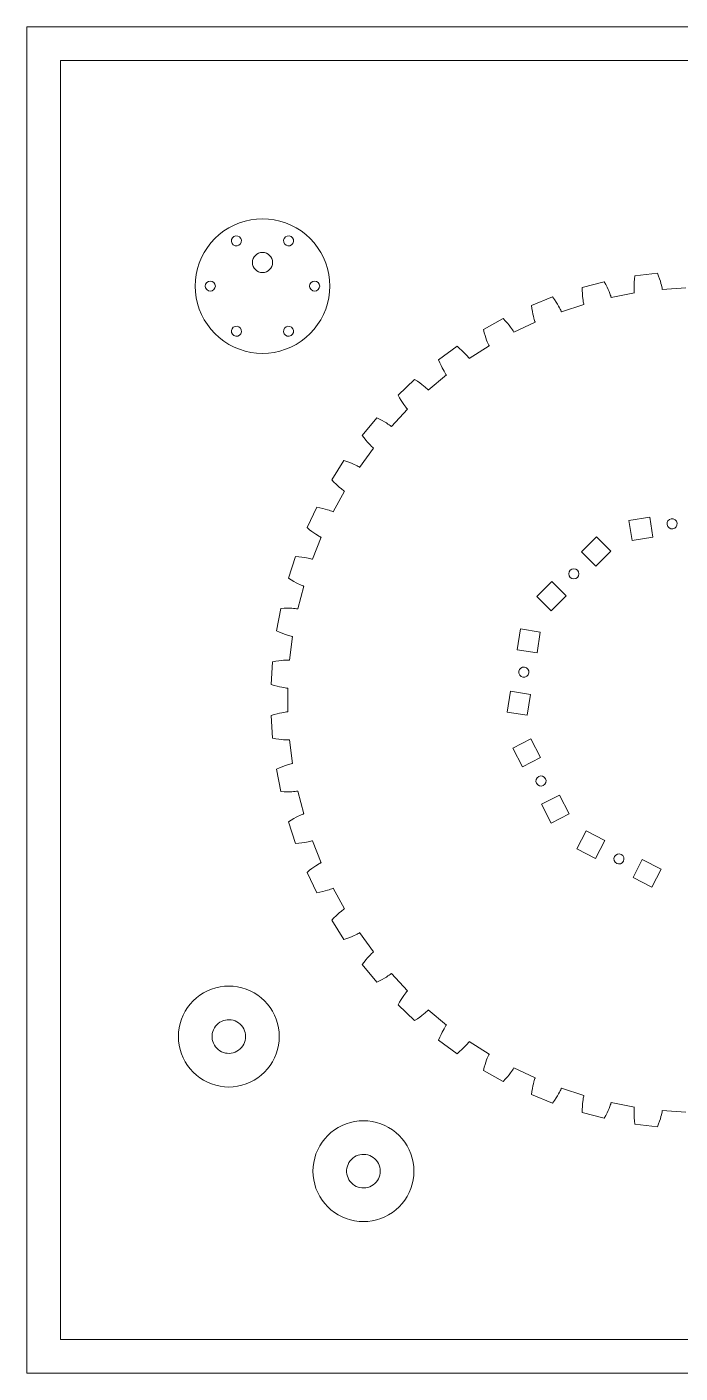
# Model space of a CAD drawing. Header units: millimetres. Extents: x 0 to 1400, y 0 to 1400.
# Drawn here: x 0 to 194.1, y 1000 to 1400 of the extents above; entities that cross this region are included whole.
import ezdxf

# ---------------------------------------------------------------- set-up
doc = ezdxf.new("R2010")
doc.units = ezdxf.units.MM
doc.layers.get('0').update_dxf_attribs({"linetype": 'CONTINUOUS', "lineweight": 0})

# ---------------------------------------------------------------- blocks, each defined once
blk = doc.blocks.new('b7')
for p, q in [((58.528, -60.617), (60, -59.679)), ((60, -59.679), (61.548, -58.874)), ((61.548, -58.874), (63.16, -58.206)), ((63.16, -58.206), (64.824, -57.681)), ((64.824, -57.681), (66.527, -57.304)), ((66.527, -57.304), (68.257, -57.076)), ((68.257, -57.076), (70, -57)), ((70, -57), (71.743, -57.076)), ((71.743, -57.076), (73.473, -57.304)), ((73.473, -57.304), (75.176, -57.681)), ((75.176, -57.681), (76.84, -58.206)), ((76.84, -58.206), (78.452, -58.874)), ((78.452, -58.874), (80, -59.679)), ((80, -59.679), (81.472, -60.617)), ((54.679, -64.144), (55.858, -62.858)), ((55.858, -62.858), (57.144, -61.679)), ((57.144, -61.679), (58.528, -60.617)), ((60.763, -63.773), (60.801, -63.188)), ((60.951, -64.327), (60.763, -63.773)), ((60.801, -63.188), (61.06, -62.663)), ((61.06, -62.663), (61.5, -62.278)), ((61.5, -62.278), (62.054, -62.089)), ((62.054, -62.089), (62.638, -62.127)), ((62.638, -62.127), (63.163, -62.387)), ((63.163, -62.387), (63.549, -62.827)), ((63.699, -63.965), (63.44, -64.49)), ((63.549, -62.827), (63.737, -63.381)), ((63.737, -63.381), (63.699, -63.965)), ((76.263, -63.381), (76.451, -62.827)), ((76.301, -63.965), (76.263, -63.381)), ((76.56, -64.49), (76.301, -63.965)), ((76.451, -62.827), (76.837, -62.387)), ((76.837, -62.387), (77.362, -62.127)), ((77.362, -62.127), (77.946, -62.089)), ((77.946, -62.089), (78.5, -62.278)), ((78.5, -62.278), (78.94, -62.663)), ((78.94, -62.663), (79.199, -63.188)), ((79.237, -63.773), (79.049, -64.327)), ((79.199, -63.188), (79.237, -63.773)), ((81.472, -60.617), (82.856, -61.679)), ((82.856, -61.679), (84.142, -62.858)), ((84.142, -62.858), (85.321, -64.144)), ((51.874, -68.548), (52.679, -67)), ((52.679, -67), (53.617, -65.528)), ((53.617, -65.528), (54.679, -64.144)), ((61.337, -64.767), (60.951, -64.327)), ((61.862, -65.026), (61.337, -64.767)), ((62.446, -65.064), (61.862, -65.026)), ((63, -64.876), (62.446, -65.064)), ((63.44, -64.49), (63, -64.876)), ((67.506, -68.333), (67.879, -67.879)), ((67.879, -67.879), (68.333, -67.506)), ((68.333, -67.506), (68.852, -67.228)), ((68.852, -67.228), (69.415, -67.058)), ((69.415, -67.058), (70, -67)), ((70, -67), (70.585, -67.058)), ((70.585, -67.058), (71.148, -67.228)), ((71.148, -67.228), (71.667, -67.506)), ((71.667, -67.506), (72.121, -67.879)), ((72.121, -67.879), (72.494, -68.333)), ((77, -64.876), (76.56, -64.49)), ((77.554, -65.064), (77, -64.876)), ((78.138, -65.026), (77.554, -65.064)), ((78.663, -64.767), (78.138, -65.026)), ((79.049, -64.327), (78.663, -64.767)), ((85.321, -64.144), (86.383, -65.528)), ((86.383, -65.528), (87.321, -67)), ((87.321, -67), (88.126, -68.548)), ((50.304, -73.527), (50.681, -71.824)), ((50.681, -71.824), (51.206, -70.16)), ((51.206, -70.16), (51.874, -68.548)), ((67, -70), (67.058, -69.415)), ((67.058, -70.585), (67, -70)), ((67.058, -69.415), (67.228, -68.852)), ((67.228, -71.148), (67.058, -70.585)), ((67.228, -68.852), (67.506, -68.333)), ((67.506, -71.667), (67.228, -71.148)), ((67.879, -72.121), (67.506, -71.667)), ((72.494, -71.667), (72.121, -72.121)), ((72.494, -68.333), (72.772, -68.852)), ((72.772, -71.148), (72.494, -71.667)), ((72.772, -68.852), (72.942, -69.415)), ((72.942, -70.585), (72.772, -71.148)), ((72.942, -69.415), (73, -70)), ((73, -70), (72.942, -70.585)), ((88.126, -68.548), (88.794, -70.16)), ((88.794, -70.16), (89.319, -71.824)), ((89.319, -71.824), (89.696, -73.527)), ((50, -77), (50.076, -75.257)), ((50.076, -75.257), (50.304, -73.527)), ((53.114, -76.426), (53.439, -75.939)), ((53.439, -75.939), (53.926, -75.614)), ((53.926, -75.614), (54.5, -75.5)), ((54.5, -75.5), (55.074, -75.614)), ((55.074, -75.614), (55.561, -75.939)), ((55.561, -75.939), (55.886, -76.426)), ((68.333, -72.494), (67.879, -72.121)), ((68.852, -72.772), (68.333, -72.494)), ((69.415, -72.942), (68.852, -72.772)), ((70, -73), (69.415, -72.942)), ((70.585, -72.942), (70, -73)), ((71.148, -72.772), (70.585, -72.942)), ((71.667, -72.494), (71.148, -72.772)), ((72.121, -72.121), (71.667, -72.494)), ((84.114, -76.426), (84.439, -75.939)), ((84.439, -75.939), (84.926, -75.614)), ((84.926, -75.614), (85.5, -75.5)), ((85.5, -75.5), (86.074, -75.614)), ((86.074, -75.614), (86.561, -75.939)), ((86.561, -75.939), (86.886, -76.426)), ((89.696, -73.527), (89.924, -75.257)), ((89.924, -75.257), (90, -77)), ((165.03, -77.389), (171.576, -75.709)), ((171.576, -75.709), (172.033, -76.563)), ((180.445, -76.564), (180.488, -75.8)), ((180.488, -75.8), (180.563, -74.936)), ((180.563, -74.936), (180.673, -73.973)), ((180.673, -73.973), (187.378, -73.126)), ((187.378, -73.126), (187.725, -74.031)), ((187.725, -74.031), (188.012, -74.85)), ((188.012, -74.85), (188.244, -75.579)), ((188.244, -75.579), (188.427, -76.217)), ((50.076, -78.743), (50, -77)), ((50.304, -80.473), (50.076, -78.743)), ((53, -77), (53.114, -76.426)), ((53.114, -77.574), (53, -77)), ((53.439, -78.061), (53.114, -77.574)), ((53.926, -78.386), (53.439, -78.061)), ((54.5, -78.5), (53.926, -78.386)), ((55.074, -78.386), (54.5, -78.5)), ((55.561, -78.061), (55.074, -78.386)), ((55.886, -77.574), (55.561, -78.061)), ((55.886, -76.426), (56, -77)), ((56, -77), (55.886, -77.574)), ((84, -77), (84.114, -76.426)), ((84.114, -77.574), (84, -77)), ((84.439, -78.061), (84.114, -77.574)), ((84.926, -78.386), (84.439, -78.061)), ((85.5, -78.5), (84.926, -78.386)), ((86.074, -78.386), (85.5, -78.5)), ((86.561, -78.061), (86.074, -78.386)), ((86.886, -77.574), (86.561, -78.061)), ((86.886, -76.426), (87, -77)), ((87, -77), (86.886, -77.574)), ((89.924, -78.743), (89.696, -80.473)), ((90, -77), (89.924, -78.743)), ((165.041, -78.359), (165.03, -77.389)), ((165.076, -79.225), (165.041, -78.359)), ((165.128, -79.989), (165.076, -79.225)), ((165.193, -80.649), (165.128, -79.989)), ((172.033, -76.563), (172.421, -77.339)), ((172.421, -77.339), (172.742, -78.034)), ((172.742, -78.034), (173.004, -78.643)), ((173.004, -78.643), (173.21, -79.165)), ((173.21, -79.165), (173.367, -79.597)), ((173.367, -79.597), (173.479, -79.936)), ((173.479, -79.936), (173.552, -80.18)), ((173.603, -80.378), (180.507, -79.061)), ((180.426, -77.227), (180.445, -76.564)), ((180.426, -77.789), (180.426, -77.227)), ((180.44, -78.248), (180.426, -77.789)), ((180.461, -78.604), (180.44, -78.248)), ((180.483, -78.858), (180.461, -78.604)), ((180.5, -79.01), (180.483, -78.858)), ((180.507, -79.061), (180.5, -79.01)), ((188.427, -76.217), (188.566, -76.76)), ((188.566, -76.76), (188.667, -77.208)), ((188.667, -77.208), (188.736, -77.559)), ((188.736, -77.559), (188.778, -77.81)), ((188.778, -77.81), (188.798, -77.962)), ((188.798, -77.962), (188.804, -78.013)), ((188.804, -78.013), (195.819, -77.571)), ((50.681, -82.176), (50.304, -80.473)), ((51.206, -83.84), (50.681, -82.176)), ((51.874, -85.452), (51.206, -83.84)), ((88.794, -83.84), (88.126, -85.452)), ((89.319, -82.176), (88.794, -83.84)), ((89.696, -80.473), (89.319, -82.176)), ((149.939, -82.739), (156.222, -80.251)), ((150.071, -83.699), (149.939, -82.739)), ((150.214, -84.555), (150.071, -83.699)), ((156.222, -80.251), (156.783, -81.042)), ((156.783, -81.042), (157.265, -81.763)), ((157.265, -81.763), (157.671, -82.412)), ((157.671, -82.412), (158.007, -82.984)), ((158.007, -82.984), (158.277, -83.476)), ((158.277, -83.476), (158.486, -83.884)), ((158.486, -83.884), (158.64, -84.207)), ((158.819, -84.63), (165.503, -82.458)), ((165.263, -81.206), (165.193, -80.649)), ((165.334, -81.659), (165.263, -81.206)), ((165.4, -82.01), (165.334, -81.659)), ((165.453, -82.26), (165.4, -82.01)), ((165.49, -82.408), (165.453, -82.26)), ((165.503, -82.458), (165.49, -82.408)), ((173.552, -80.18), (173.591, -80.328)), ((173.591, -80.328), (173.603, -80.378)), ((52.679, -87), (51.874, -85.452)), ((53.617, -88.472), (52.679, -87)), ((87.321, -87), (86.383, -88.472)), ((88.126, -85.452), (87.321, -87)), ((135.637, -89.938), (141.559, -86.682)), ((141.559, -86.682), (142.215, -87.396)), ((142.215, -87.396), (142.783, -88.052)), ((144.684, -90.701), (151.043, -87.708)), ((150.362, -85.306), (150.214, -84.555)), ((150.509, -85.952), (150.362, -85.306)), ((150.648, -86.496), (150.509, -85.952)), ((150.776, -86.937), (150.648, -86.496)), ((150.884, -87.277), (150.776, -86.937)), ((150.969, -87.518), (150.884, -87.277)), ((151.024, -87.661), (150.969, -87.518)), ((151.043, -87.708), (151.024, -87.661)), ((158.64, -84.207), (158.743, -84.44)), ((158.743, -84.44), (158.801, -84.582)), ((158.801, -84.582), (158.819, -84.63)), ((54.679, -89.856), (53.617, -88.472)), ((55.858, -91.142), (54.679, -89.856)), ((57.144, -92.321), (55.858, -91.142)), ((60.763, -90.227), (60.951, -89.673)), ((60.801, -90.812), (60.763, -90.227)), ((61.06, -91.337), (60.801, -90.812)), ((60.951, -89.673), (61.337, -89.233)), ((61.5, -91.722), (61.06, -91.337)), ((61.337, -89.233), (61.862, -88.974)), ((62.054, -91.911), (61.5, -91.722)), ((61.862, -88.974), (62.446, -88.936)), ((62.638, -91.873), (62.054, -91.911)), ((62.446, -88.936), (63, -89.124)), ((63.163, -91.613), (62.638, -91.873)), ((63, -89.124), (63.44, -89.51)), ((63.549, -91.173), (63.163, -91.613)), ((63.44, -89.51), (63.699, -90.035)), ((63.737, -90.619), (63.549, -91.173)), ((63.699, -90.035), (63.737, -90.619)), ((76.263, -90.619), (76.301, -90.035)), ((76.451, -91.173), (76.263, -90.619)), ((76.301, -90.035), (76.56, -89.51)), ((76.837, -91.613), (76.451, -91.173)), ((76.56, -89.51), (77, -89.124)), ((77.362, -91.873), (76.837, -91.613)), ((77, -89.124), (77.554, -88.936)), ((77.946, -91.911), (77.362, -91.873)), ((77.554, -88.936), (78.138, -88.974)), ((78.5, -91.722), (77.946, -91.911)), ((78.138, -88.974), (78.663, -89.233)), ((78.94, -91.337), (78.5, -91.722)), ((78.663, -89.233), (79.049, -89.673)), ((79.199, -90.812), (78.94, -91.337)), ((79.049, -89.673), (79.237, -90.227)), ((79.237, -90.227), (79.199, -90.812)), ((84.142, -91.142), (82.856, -92.321)), ((85.321, -89.856), (84.142, -91.142)), ((86.383, -88.472), (85.321, -89.856)), ((135.888, -90.874), (135.637, -89.938)), ((136.137, -91.705), (135.888, -90.874)), ((136.378, -92.431), (136.137, -91.705)), ((142.783, -88.052), (143.267, -88.644)), ((143.267, -88.644), (143.672, -89.17)), ((143.672, -89.17), (144.001, -89.624)), ((144.001, -89.624), (144.26, -90.003)), ((144.26, -90.003), (144.453, -90.304)), ((144.453, -90.304), (144.585, -90.522)), ((144.585, -90.522), (144.66, -90.656)), ((144.66, -90.656), (144.684, -90.701)), ((58.528, -93.383), (57.144, -92.321)), ((60, -94.321), (58.528, -93.383)), ((61.548, -95.126), (60, -94.321)), ((63.16, -95.794), (61.548, -95.126)), ((64.824, -96.319), (63.16, -95.794)), ((76.84, -95.794), (75.176, -96.319)), ((78.452, -95.126), (76.84, -95.794)), ((80, -94.321), (78.452, -95.126)), ((81.472, -93.383), (80, -94.321)), ((82.856, -92.321), (81.472, -93.383)), ((122.35, -98.873), (127.817, -94.901)), ((127.817, -94.901), (128.557, -95.527)), ((128.557, -95.527), (129.203, -96.106)), ((131.421, -98.495), (137.355, -94.729)), ((136.605, -93.055), (136.378, -92.431)), ((136.812, -93.576), (136.605, -93.055)), ((136.993, -93.998), (136.812, -93.576)), ((137.144, -94.322), (136.993, -93.998)), ((137.258, -94.55), (137.144, -94.322)), ((137.33, -94.685), (137.258, -94.55)), ((137.355, -94.729), (137.33, -94.685)), ((66.527, -96.696), (64.824, -96.319)), ((68.257, -96.924), (66.527, -96.696)), ((70, -97), (68.257, -96.924)), ((71.743, -96.924), (70, -97)), ((73.473, -96.696), (71.743, -96.924)), ((75.176, -96.319), (73.473, -96.696)), ((122.717, -99.77), (122.35, -98.873)), ((123.068, -100.563), (122.717, -99.77)), ((129.203, -96.106), (129.758, -96.633)), ((129.758, -96.633), (130.225, -97.103)), ((130.225, -97.103), (130.609, -97.513)), ((130.609, -97.513), (130.914, -97.856)), ((130.914, -97.856), (131.142, -98.131)), ((131.142, -98.131), (131.3, -98.331)), ((131.3, -98.331), (131.392, -98.454)), ((131.392, -98.454), (131.421, -98.495)), ((119.24, -107.891), (124.656, -103.411)), ((123.398, -101.253), (123.068, -100.563)), ((123.701, -101.843), (123.398, -101.253)), ((123.972, -102.335), (123.701, -101.843)), ((124.205, -102.731), (123.972, -102.335)), ((124.395, -103.033), (124.205, -102.731)), ((124.536, -103.245), (124.395, -103.033)), ((124.625, -103.37), (124.536, -103.245)), ((124.656, -103.411), (124.625, -103.37)), ((110.288, -109.402), (115.214, -104.776)), ((115.214, -104.776), (116.027, -105.305)), ((116.027, -105.305), (116.74, -105.798)), ((116.74, -105.798), (117.356, -106.252)), ((117.356, -106.252), (117.879, -106.66)), ((117.879, -106.66), (118.311, -107.018)), ((118.311, -107.018), (118.656, -107.321)), ((118.656, -107.321), (118.918, -107.564)), ((118.918, -107.564), (119.1, -107.743)), ((119.1, -107.743), (119.206, -107.853)), ((119.206, -107.853), (119.24, -107.891)), ((110.764, -110.246), (110.288, -109.402)), ((111.212, -110.989), (110.764, -110.246)), ((111.626, -111.633), (111.212, -110.989)), ((112, -112.18), (111.626, -111.633)), ((108.332, -118.739), (113.144, -113.616)), ((112.33, -112.634), (112, -112.18)), ((112.611, -112.997), (112.33, -112.634)), ((112.838, -113.274), (112.611, -112.997)), ((113.005, -113.466), (112.838, -113.274)), ((113.108, -113.579), (113.005, -113.466)), ((113.144, -113.616), (113.108, -113.579)), ((99.64, -121.36), (103.948, -116.154)), ((103.948, -116.154), (104.82, -116.576)), ((104.82, -116.576), (105.59, -116.976)), ((105.59, -116.976), (106.258, -117.349)), ((106.258, -117.349), (106.828, -117.688)), ((106.828, -117.688), (107.302, -117.989)), ((107.302, -117.989), (107.682, -118.247)), ((107.682, -118.247), (107.972, -118.455)), ((107.972, -118.455), (108.175, -118.61)), ((108.175, -118.61), (108.294, -118.706)), ((108.294, -118.706), (108.332, -118.739)), ((100.219, -122.138), (99.64, -121.36)), ((100.756, -122.819), (100.219, -122.138)), ((101.247, -123.406), (100.756, -122.819)), ((101.688, -123.902), (101.247, -123.406)), ((102.072, -124.311), (101.688, -123.902)), ((98.871, -130.869), (103.002, -125.183)), ((102.396, -124.636), (102.072, -124.311)), ((102.655, -124.882), (102.396, -124.636)), ((102.845, -125.052), (102.655, -124.882)), ((102.962, -125.151), (102.845, -125.052)), ((103.002, -125.183), (102.962, -125.151)), ((90.576, -134.559), (94.196, -128.853)), ((94.196, -128.853), (95.115, -129.163)), ((95.115, -129.163), (95.929, -129.464)), ((95.929, -129.464), (96.638, -129.749)), ((96.638, -129.749), (97.246, -130.015)), ((97.246, -130.015), (97.754, -130.254)), ((97.754, -130.254), (98.163, -130.462)), ((98.163, -130.462), (98.477, -130.632)), ((98.477, -130.632), (98.698, -130.76)), ((98.698, -130.76), (98.828, -130.841)), ((98.828, -130.841), (98.871, -130.869)), ((91.247, -135.258), (90.576, -134.559)), ((91.865, -135.866), (91.247, -135.258)), ((92.426, -136.387), (91.865, -135.866)), ((91.004, -144.089), (94.39, -137.93)), ((92.925, -136.824), (92.426, -136.387)), ((93.358, -137.181), (92.925, -136.824)), ((93.72, -137.464), (93.358, -137.181)), ((94.008, -137.675), (93.72, -137.464)), ((94.218, -137.82), (94.008, -137.675)), ((94.346, -137.903), (94.218, -137.82)), ((94.39, -137.93), (94.346, -137.903)), ((83.236, -148.79), (86.114, -142.675)), ((86.114, -142.675), (87.064, -142.867)), ((87.064, -142.867), (87.909, -143.063)), ((87.909, -143.063), (88.649, -143.258)), ((88.649, -143.258), (89.285, -143.445)), ((89.285, -143.445), (89.819, -143.619)), ((89.819, -143.619), (90.251, -143.774)), ((90.251, -143.774), (90.584, -143.903)), ((90.584, -143.903), (90.819, -144.003)), ((90.819, -144.003), (90.958, -144.067)), ((90.958, -144.067), (91.004, -144.089)), ((178.894, -146.645), (185.067, -145.667)), ((179.832, -152.571), (178.894, -146.645)), ((185.067, -145.667), (186.005, -151.593)), ((190.227, -147.887), (190.25, -147.302)), ((190.43, -148.436), (190.227, -147.887)), ((190.25, -147.302), (190.495, -146.771)), ((190.495, -146.771), (190.925, -146.373)), ((190.925, -146.373), (191.474, -146.171)), ((191.474, -146.171), (192.059, -146.194)), ((192.059, -146.194), (192.591, -146.439)), ((192.591, -146.439), (192.988, -146.869)), ((192.988, -146.869), (193.191, -147.418)), ((193.191, -147.418), (193.168, -148.003)), ((83.99, -149.399), (83.236, -148.79)), ((84.68, -149.925), (83.99, -149.399)), ((85.302, -150.371), (84.68, -149.925)), ((84.856, -158.191), (87.443, -151.656)), ((85.851, -150.742), (85.302, -150.371)), ((86.325, -151.043), (85.851, -150.742)), ((86.72, -151.277), (86.325, -151.043)), ((87.032, -151.451), (86.72, -151.277)), ((87.259, -151.568), (87.032, -151.451)), ((87.396, -151.635), (87.259, -151.568)), ((87.443, -151.656), (87.396, -151.635)), ((164.821, -155.983), (169.241, -151.563)), ((169.241, -151.563), (173.483, -155.806)), ((186.005, -151.593), (179.832, -152.571)), ((190.827, -148.866), (190.43, -148.436)), ((191.359, -149.111), (190.827, -148.866)), ((191.944, -149.134), (191.359, -149.111)), ((192.493, -148.932), (191.944, -149.134)), ((192.923, -148.534), (192.493, -148.932)), ((193.168, -148.003), (192.923, -148.534)), ((169.064, -160.225), (164.821, -155.983)), ((173.483, -155.806), (169.064, -160.225)), ((77.739, -163.828), (79.827, -157.401)), ((79.827, -157.401), (80.794, -157.472)), ((80.794, -157.472), (81.656, -157.561)), ((81.656, -157.561), (82.415, -157.661)), ((82.415, -157.661), (83.07, -157.767)), ((83.07, -157.767), (83.621, -157.873)), ((83.621, -157.873), (84.069, -157.972)), ((84.069, -157.972), (84.416, -158.059)), ((84.416, -158.059), (84.661, -158.129)), ((84.661, -158.129), (84.807, -158.174)), ((84.807, -158.174), (84.856, -158.191)), ((78.563, -164.338), (77.739, -163.828)), ((161.023, -162.523), (161.137, -161.949)), ((161.137, -163.098), (161.023, -162.523)), ((161.137, -161.949), (161.463, -161.463)), ((161.463, -163.584), (161.137, -163.098)), ((161.463, -161.463), (161.949, -161.137)), ((161.949, -163.909), (161.463, -163.584)), ((161.949, -161.137), (162.523, -161.023)), ((162.523, -164.024), (161.949, -163.909)), ((162.523, -161.023), (163.098, -161.137)), ((163.098, -163.909), (162.523, -164.024)), ((163.098, -161.137), (163.584, -161.463)), ((163.584, -163.584), (163.098, -163.909)), ((163.584, -161.463), (163.909, -161.949)), ((163.909, -163.098), (163.584, -163.584)), ((163.909, -161.949), (164.024, -162.523)), ((164.024, -162.523), (163.909, -163.098)), ((79.313, -164.773), (78.563, -164.338)), ((79.986, -165.138), (79.313, -164.773)), ((80.578, -165.437), (79.986, -165.138)), ((80.523, -172.952), (82.271, -166.144)), ((81.086, -165.676), (80.578, -165.437)), ((81.507, -165.859), (81.086, -165.676)), ((81.838, -165.992), (81.507, -165.859)), ((82.078, -166.08), (81.838, -165.992)), ((82.223, -166.129), (82.078, -166.08)), ((82.271, -166.144), (82.223, -166.129)), ((151.563, -169.241), (155.983, -164.821)), ((155.983, -164.821), (160.225, -169.064)), ((155.806, -173.483), (151.563, -169.241)), ((160.225, -169.064), (155.806, -173.483)), ((74.169, -179.436), (75.436, -172.798)), ((75.436, -172.798), (76.404, -172.748)), ((76.404, -172.748), (77.271, -172.728)), ((77.271, -172.728), (78.036, -172.733)), ((78.036, -172.733), (78.699, -172.756)), ((78.699, -172.756), (79.259, -172.791)), ((79.259, -172.791), (79.716, -172.833)), ((79.716, -172.833), (80.071, -172.877)), ((80.071, -172.877), (80.323, -172.915)), ((80.323, -172.915), (80.473, -172.942)), ((80.473, -172.942), (80.523, -172.952)), ((75.051, -179.839), (74.169, -179.436)), ((75.85, -180.177), (75.051, -179.839)), ((145.667, -185.067), (146.645, -178.894)), ((146.645, -178.894), (152.571, -179.832)), ((152.571, -179.832), (151.593, -186.005)), ((76.563, -180.455), (75.85, -180.177)), ((77.188, -180.677), (76.563, -180.455)), ((77.721, -180.85), (77.188, -180.677)), ((78.162, -180.979), (77.721, -180.85)), ((78.076, -188.14), (78.956, -181.166)), ((78.508, -181.07), (78.162, -180.979)), ((78.756, -181.127), (78.508, -181.07)), ((78.906, -181.158), (78.756, -181.127)), ((78.956, -181.166), (78.906, -181.158)), ((151.593, -186.005), (145.667, -185.067)), ((72.584, -195.369), (73.008, -188.625)), ((73.008, -188.625), (73.963, -188.454)), ((73.963, -188.454), (74.82, -188.325)), ((74.82, -188.325), (75.58, -188.234)), ((75.58, -188.234), (76.241, -188.174)), ((76.241, -188.174), (76.801, -188.139)), ((76.801, -188.139), (77.26, -188.123)), ((77.26, -188.123), (77.617, -188.122)), ((77.617, -188.122), (77.872, -188.128)), ((77.872, -188.128), (78.025, -188.136)), ((78.025, -188.136), (78.076, -188.14)), ((146.171, -191.474), (146.373, -190.925)), ((146.194, -192.059), (146.171, -191.474)), ((146.373, -190.925), (146.771, -190.495)), ((146.771, -190.495), (147.302, -190.25)), ((147.302, -190.25), (147.887, -190.227)), ((147.887, -190.227), (148.436, -190.43)), ((148.436, -190.43), (148.866, -190.827)), ((148.866, -190.827), (149.111, -191.359)), ((149.134, -191.944), (148.932, -192.493)), ((149.111, -191.359), (149.134, -191.944)), ((73.509, -195.659), (72.584, -195.369)), ((74.344, -195.894), (73.509, -195.659)), ((75.087, -196.08), (74.344, -195.894)), ((146.439, -192.591), (146.194, -192.059)), ((146.869, -192.988), (146.439, -192.591)), ((147.418, -193.191), (146.869, -192.988)), ((148.003, -193.168), (147.418, -193.191)), ((148.534, -192.923), (148.003, -193.168)), ((148.932, -192.493), (148.534, -192.923)), ((75.734, -196.222), (75.087, -196.08)), ((76.286, -196.327), (75.734, -196.222)), ((76.739, -196.4), (76.286, -196.327)), ((77.093, -196.446), (76.739, -196.4)), ((77.347, -196.472), (77.093, -196.446)), ((77.499, -196.483), (77.347, -196.472)), ((77.55, -196.486), (77.499, -196.483)), ((77.55, -203.514), (77.55, -196.486)), ((142.734, -203.586), (143.712, -197.413)), ((143.712, -197.413), (149.638, -198.351)), ((149.638, -198.351), (148.66, -204.524)), ((74.344, -204.106), (75.087, -203.92)), ((75.087, -203.92), (75.734, -203.778)), ((75.734, -203.778), (76.286, -203.673)), ((76.286, -203.673), (76.739, -203.6)), ((76.739, -203.6), (77.093, -203.554)), ((77.093, -203.554), (77.347, -203.528)), ((77.347, -203.528), (77.499, -203.517)), ((77.499, -203.517), (77.55, -203.514)), ((148.66, -204.524), (142.734, -203.586)), ((72.584, -204.631), (73.509, -204.341)), ((73.008, -211.375), (72.584, -204.631)), ((73.509, -204.341), (74.344, -204.106)), ((73.963, -211.546), (73.008, -211.375)), ((74.82, -211.675), (73.963, -211.546)), ((75.58, -211.766), (74.82, -211.675)), ((76.241, -211.826), (75.58, -211.766)), ((76.801, -211.861), (76.241, -211.826)), ((77.26, -211.877), (76.801, -211.861)), ((77.617, -211.878), (77.26, -211.877)), ((77.872, -211.872), (77.617, -211.878)), ((78.025, -211.864), (77.872, -211.872)), ((78.076, -211.86), (78.025, -211.864)), ((78.956, -218.834), (78.076, -211.86)), ((144.429, -214.286), (149.775, -211.562)), ((149.775, -211.562), (152.612, -217.131)), ((147.266, -219.855), (144.429, -214.286)), ((75.051, -220.161), (75.85, -219.823)), ((75.85, -219.823), (76.563, -219.545)), ((76.563, -219.545), (77.188, -219.323)), ((77.188, -219.323), (77.721, -219.15)), ((77.721, -219.15), (78.162, -219.021)), ((78.162, -219.021), (78.508, -218.93)), ((78.508, -218.93), (78.756, -218.873)), ((78.756, -218.873), (78.906, -218.842)), ((78.906, -218.842), (78.956, -218.834)), ((152.612, -217.131), (147.266, -219.855)), ((74.169, -220.564), (75.051, -220.161)), ((75.436, -227.202), (74.169, -220.564)), ((151.281, -224.179), (151.35, -223.598)), ((151.35, -223.598), (151.636, -223.087)), ((151.636, -223.087), (152.096, -222.725)), ((152.096, -222.725), (152.659, -222.566)), ((152.659, -222.566), (153.24, -222.634)), ((153.24, -222.634), (153.751, -222.921)), ((153.751, -222.921), (154.113, -223.381)), ((154.113, -223.381), (154.272, -223.944)), ((154.272, -223.944), (154.204, -224.525)), ((76.404, -227.252), (75.436, -227.202)), ((77.271, -227.272), (76.404, -227.252)), ((78.036, -227.267), (77.271, -227.272)), ((78.699, -227.244), (78.036, -227.267)), ((79.259, -227.209), (78.699, -227.244)), ((79.716, -227.167), (79.259, -227.209)), ((80.071, -227.123), (79.716, -227.167)), ((80.323, -227.085), (80.071, -227.123)), ((80.473, -227.058), (80.323, -227.085)), ((80.523, -227.048), (80.473, -227.058)), ((82.271, -233.856), (80.523, -227.048)), ((151.44, -224.742), (151.281, -224.179)), ((151.802, -225.202), (151.44, -224.742)), ((152.313, -225.489), (151.802, -225.202)), ((152.894, -225.557), (152.313, -225.489)), ((153.458, -225.398), (152.894, -225.557)), ((153.917, -225.036), (153.458, -225.398)), ((154.204, -224.525), (153.917, -225.036)), ((152.941, -230.992), (158.287, -228.268)), ((155.779, -236.561), (152.941, -230.992)), ((158.287, -228.268), (161.125, -233.837)), ((77.739, -236.172), (78.563, -235.662)), ((78.563, -235.662), (79.313, -235.227)), ((79.313, -235.227), (79.986, -234.862)), ((79.986, -234.862), (80.578, -234.563)), ((80.578, -234.563), (81.086, -234.324)), ((81.086, -234.324), (81.507, -234.141)), ((81.507, -234.141), (81.838, -234.008)), ((81.838, -234.008), (82.078, -233.92)), ((82.078, -233.92), (82.223, -233.871)), ((82.223, -233.871), (82.271, -233.856)), ((161.125, -233.837), (155.779, -236.561)), ((79.827, -242.599), (77.739, -236.172)), ((163.439, -244.221), (166.163, -238.875)), ((166.163, -238.875), (171.732, -241.713)), ((80.794, -242.528), (79.827, -242.599)), ((81.656, -242.439), (80.794, -242.528)), ((82.415, -242.339), (81.656, -242.439)), ((83.07, -242.233), (82.415, -242.339)), ((83.621, -242.127), (83.07, -242.233)), ((84.069, -242.028), (83.621, -242.127)), ((84.416, -241.941), (84.069, -242.028)), ((84.661, -241.871), (84.416, -241.941)), ((84.807, -241.826), (84.661, -241.871)), ((84.856, -241.809), (84.807, -241.826)), ((87.443, -248.344), (84.856, -241.809)), ((171.732, -241.713), (169.008, -247.059)), ((169.008, -247.059), (163.439, -244.221)), ((174.443, -247.106), (174.602, -246.542)), ((174.511, -247.687), (174.443, -247.106)), ((174.798, -248.198), (174.511, -247.687)), ((174.602, -246.542), (174.964, -246.083)), ((174.964, -246.083), (175.475, -245.796)), ((175.475, -245.796), (176.056, -245.728)), ((176.056, -245.728), (176.619, -245.887)), ((176.619, -245.887), (177.079, -246.249)), ((177.275, -247.904), (176.913, -248.364)), ((177.079, -246.249), (177.366, -246.76)), ((177.434, -247.341), (177.275, -247.904)), ((177.366, -246.76), (177.434, -247.341)), ((180.145, -252.734), (182.869, -247.388)), ((182.869, -247.388), (188.438, -250.225)), ((83.236, -251.21), (83.99, -250.601)), ((86.114, -257.325), (83.236, -251.21)), ((83.99, -250.601), (84.68, -250.075)), ((84.68, -250.075), (85.302, -249.629)), ((85.302, -249.629), (85.851, -249.258)), ((85.851, -249.258), (86.325, -248.957)), ((86.325, -248.957), (86.72, -248.723)), ((86.72, -248.723), (87.032, -248.549)), ((87.032, -248.549), (87.259, -248.432)), ((87.259, -248.432), (87.396, -248.365)), ((87.396, -248.365), (87.443, -248.344)), ((175.258, -248.56), (174.798, -248.198)), ((175.821, -248.719), (175.258, -248.56)), ((176.402, -248.65), (175.821, -248.719)), ((176.913, -248.364), (176.402, -248.65)), ((188.438, -250.225), (185.714, -255.571)), ((90.819, -255.997), (90.584, -256.097)), ((90.958, -255.933), (90.819, -255.997)), ((91.004, -255.911), (90.958, -255.933)), ((94.39, -262.07), (91.004, -255.911)), ((185.714, -255.571), (180.145, -252.734)), ((87.064, -257.133), (86.114, -257.325)), ((87.909, -256.937), (87.064, -257.133)), ((88.649, -256.742), (87.909, -256.937)), ((89.285, -256.555), (88.649, -256.742)), ((89.819, -256.381), (89.285, -256.555)), ((90.251, -256.226), (89.819, -256.381)), ((90.584, -256.097), (90.251, -256.226)), ((91.865, -264.134), (92.426, -263.613)), ((92.426, -263.613), (92.925, -263.176)), ((92.925, -263.176), (93.358, -262.819)), ((93.358, -262.819), (93.72, -262.536)), ((93.72, -262.536), (94.008, -262.325)), ((94.008, -262.325), (94.218, -262.18)), ((94.218, -262.18), (94.346, -262.097)), ((94.346, -262.097), (94.39, -262.07)), ((90.576, -265.441), (91.247, -264.742)), ((94.196, -271.147), (90.576, -265.441)), ((91.247, -264.742), (91.865, -264.134)), ((95.115, -270.837), (94.196, -271.147)), ((95.929, -270.536), (95.115, -270.837)), ((96.638, -270.251), (95.929, -270.536)), ((97.246, -269.985), (96.638, -270.251)), ((97.754, -269.746), (97.246, -269.985)), ((98.163, -269.538), (97.754, -269.746)), ((98.477, -269.368), (98.163, -269.538)), ((98.698, -269.24), (98.477, -269.368)), ((98.828, -269.159), (98.698, -269.24)), ((98.871, -269.131), (98.828, -269.159)), ((103.002, -274.817), (98.871, -269.131)), ((101.688, -276.098), (102.072, -275.689)), ((102.072, -275.689), (102.396, -275.364)), ((102.396, -275.364), (102.655, -275.118)), ((102.655, -275.118), (102.845, -274.948)), ((102.845, -274.948), (102.962, -274.849)), ((102.962, -274.849), (103.002, -274.817)), ((99.64, -278.64), (100.219, -277.862)), ((103.948, -283.846), (99.64, -278.64)), ((100.219, -277.862), (100.756, -277.181)), ((100.756, -277.181), (101.247, -276.594)), ((101.247, -276.594), (101.688, -276.098)), ((104.82, -283.424), (103.948, -283.846)), ((105.59, -283.024), (104.82, -283.424)), ((106.258, -282.651), (105.59, -283.024)), ((106.828, -282.312), (106.258, -282.651)), ((107.302, -282.011), (106.828, -282.312)), ((107.682, -281.753), (107.302, -282.011)), ((107.972, -281.545), (107.682, -281.753)), ((108.175, -281.39), (107.972, -281.545)), ((108.294, -281.294), (108.175, -281.39)), ((108.332, -281.261), (108.294, -281.294)), ((113.144, -286.384), (108.332, -281.261)), ((50.358, -288.509), (51.396, -287.713)), ((51.396, -287.713), (52.5, -287.01)), ((52.5, -287.01), (53.661, -286.405)), ((53.661, -286.405), (54.87, -285.905)), ((54.87, -285.905), (56.118, -285.511)), ((56.118, -285.511), (57.395, -285.228)), ((57.395, -285.228), (58.693, -285.057)), ((58.693, -285.057), (60, -285)), ((60, -285), (61.307, -285.057)), ((61.307, -285.057), (62.605, -285.228)), ((62.605, -285.228), (63.882, -285.511)), ((63.882, -285.511), (65.13, -285.905)), ((65.13, -285.905), (66.339, -286.405)), ((66.339, -286.405), (67.5, -287.01)), ((67.5, -287.01), (68.604, -287.713)), ((68.604, -287.713), (69.642, -288.509)), ((111.626, -288.367), (112, -287.82)), ((112, -287.82), (112.33, -287.366)), ((112.33, -287.366), (112.611, -287.003)), ((112.611, -287.003), (112.838, -286.726)), ((112.838, -286.726), (113.005, -286.534)), ((113.005, -286.534), (113.108, -286.421)), ((113.108, -286.421), (113.144, -286.384)), ((47.01, -292.5), (47.713, -291.396)), ((47.713, -291.396), (48.509, -290.358)), ((48.509, -290.358), (49.393, -289.393)), ((49.393, -289.393), (50.358, -288.509)), ((69.642, -288.509), (70.607, -289.393)), ((70.607, -289.393), (71.491, -290.358)), ((71.491, -290.358), (72.287, -291.396)), ((72.287, -291.396), (72.99, -292.5)), ((110.288, -290.598), (110.764, -289.754)), ((115.214, -295.224), (110.288, -290.598)), ((110.764, -289.754), (111.212, -289.011)), ((111.212, -289.011), (111.626, -288.367)), ((45.511, -296.118), (45.905, -294.87)), ((45.905, -294.87), (46.405, -293.661)), ((46.405, -293.661), (47.01, -292.5)), ((56.85, -296.117), (57.331, -295.772)), ((57.331, -295.772), (57.85, -295.486)), ((57.85, -295.486), (58.399, -295.263)), ((58.399, -295.263), (58.97, -295.107)), ((58.97, -295.107), (59.556, -295.02)), ((59.556, -295.02), (60.148, -295.002)), ((60.148, -295.002), (60.738, -295.055)), ((60.738, -295.055), (61.318, -295.177)), ((61.318, -295.177), (61.879, -295.367)), ((61.879, -295.367), (62.414, -295.621)), ((62.414, -295.621), (62.915, -295.938)), ((62.915, -295.938), (63.375, -296.311)), ((72.99, -292.5), (73.595, -293.661)), ((73.595, -293.661), (74.095, -294.87)), ((74.095, -294.87), (74.489, -296.118)), ((116.027, -294.695), (115.214, -295.224)), ((116.74, -294.202), (116.027, -294.695)), ((117.356, -293.748), (116.74, -294.202)), ((117.879, -293.34), (117.356, -293.748)), ((118.311, -292.982), (117.879, -293.34)), ((118.656, -292.679), (118.311, -292.982)), ((118.918, -292.436), (118.656, -292.679)), ((119.1, -292.257), (118.918, -292.436)), ((119.206, -292.147), (119.1, -292.257)), ((119.24, -292.109), (119.206, -292.147)), ((124.656, -296.589), (119.24, -292.109)), ((45, -300), (45.057, -298.693)), ((45.057, -301.307), (45, -300)), ((45.057, -298.693), (45.228, -297.395)), ((45.228, -297.395), (45.511, -296.118)), ((55.009, -299.704), (55.079, -299.116)), ((55.009, -300.296), (55.009, -299.704)), ((55.079, -299.116), (55.218, -298.54)), ((55.218, -298.54), (55.424, -297.984)), ((55.424, -297.984), (55.695, -297.457)), ((55.695, -297.457), (56.026, -296.966)), ((56.026, -296.966), (56.412, -296.517)), ((56.412, -296.517), (56.85, -296.117)), ((63.375, -296.311), (63.788, -296.736)), ((63.788, -296.736), (64.147, -297.207)), ((64.147, -297.207), (64.448, -297.717)), ((64.448, -297.717), (64.687, -298.259)), ((64.687, -298.259), (64.86, -298.826)), ((64.86, -298.826), (64.965, -299.409)), ((64.965, -299.409), (65, -300)), ((65, -300), (64.965, -300.591)), ((74.489, -296.118), (74.772, -297.395)), ((74.772, -297.395), (74.943, -298.693)), ((74.943, -298.693), (75, -300)), ((75, -300), (74.943, -301.307)), ((122.717, -300.23), (123.068, -299.437)), ((123.068, -299.437), (123.398, -298.747)), ((123.398, -298.747), (123.701, -298.157)), ((123.701, -298.157), (123.972, -297.665)), ((123.972, -297.665), (124.205, -297.269)), ((124.205, -297.269), (124.395, -296.967)), ((124.395, -296.967), (124.536, -296.755)), ((124.536, -296.755), (124.625, -296.63)), ((124.625, -296.63), (124.656, -296.589)), ((45.228, -302.605), (45.057, -301.307)), ((45.511, -303.882), (45.228, -302.605)), ((45.905, -305.13), (45.511, -303.882)), ((55.079, -300.884), (55.009, -300.296)), ((55.218, -301.46), (55.079, -300.884)), ((55.424, -302.016), (55.218, -301.46)), ((55.695, -302.543), (55.424, -302.016)), ((56.026, -303.034), (55.695, -302.543)), ((56.412, -303.483), (56.026, -303.034)), ((56.85, -303.883), (56.412, -303.483)), ((57.331, -304.228), (56.85, -303.883)), ((63.375, -303.689), (62.915, -304.062)), ((63.788, -303.264), (63.375, -303.689)), ((64.147, -302.793), (63.788, -303.264)), ((64.448, -302.283), (64.147, -302.793)), ((64.687, -301.741), (64.448, -302.283)), ((64.86, -301.174), (64.687, -301.741)), ((64.965, -300.591), (64.86, -301.174)), ((74.489, -303.882), (74.095, -305.13)), ((74.772, -302.605), (74.489, -303.882)), ((74.943, -301.307), (74.772, -302.605)), ((122.35, -301.127), (122.717, -300.23)), ((127.817, -305.099), (122.35, -301.127)), ((129.203, -303.894), (128.557, -304.473)), ((129.758, -303.367), (129.203, -303.894)), ((130.225, -302.897), (129.758, -303.367)), ((130.609, -302.487), (130.225, -302.897)), ((130.914, -302.144), (130.609, -302.487)), ((131.142, -301.869), (130.914, -302.144)), ((131.3, -301.669), (131.142, -301.869)), ((131.392, -301.546), (131.3, -301.669)), ((131.421, -301.505), (131.392, -301.546)), ((137.355, -305.271), (131.421, -301.505)), ((46.405, -306.339), (45.905, -305.13)), ((47.01, -307.5), (46.405, -306.339)), ((47.713, -308.604), (47.01, -307.5)), ((57.85, -304.514), (57.331, -304.228)), ((58.399, -304.737), (57.85, -304.514)), ((58.97, -304.893), (58.399, -304.737)), ((59.556, -304.98), (58.97, -304.893)), ((60.148, -304.998), (59.556, -304.98)), ((60.738, -304.945), (60.148, -304.998)), ((61.318, -304.823), (60.738, -304.945)), ((61.879, -304.633), (61.318, -304.823)), ((62.414, -304.379), (61.879, -304.633)), ((62.915, -304.062), (62.414, -304.379)), ((72.99, -307.5), (72.287, -308.604)), ((73.595, -306.339), (72.99, -307.5)), ((74.095, -305.13), (73.595, -306.339)), ((128.557, -304.473), (127.817, -305.099)), ((136.137, -308.295), (136.378, -307.569)), ((136.378, -307.569), (136.605, -306.945)), ((136.605, -306.945), (136.812, -306.424)), ((136.812, -306.424), (136.993, -306.002)), ((136.993, -306.002), (137.144, -305.678)), ((137.144, -305.678), (137.258, -305.45)), ((137.258, -305.45), (137.33, -305.315)), ((137.33, -305.315), (137.355, -305.271)), ((48.509, -309.642), (47.713, -308.604)), ((49.393, -310.607), (48.509, -309.642)), ((50.358, -311.491), (49.393, -310.607)), ((51.396, -312.287), (50.358, -311.491)), ((69.642, -311.491), (68.604, -312.287)), ((70.607, -310.607), (69.642, -311.491)), ((71.491, -309.642), (70.607, -310.607)), ((72.287, -308.604), (71.491, -309.642)), ((135.637, -310.062), (135.888, -309.126)), ((141.559, -313.318), (135.637, -310.062)), ((135.888, -309.126), (136.137, -308.295)), ((142.783, -311.948), (142.215, -312.604)), ((143.267, -311.356), (142.783, -311.948)), ((143.672, -310.83), (143.267, -311.356)), ((144.001, -310.376), (143.672, -310.83)), ((144.26, -309.997), (144.001, -310.376)), ((144.453, -309.696), (144.26, -309.997)), ((144.585, -309.478), (144.453, -309.696)), ((144.66, -309.344), (144.585, -309.478)), ((144.684, -309.299), (144.66, -309.344)), ((151.043, -312.292), (144.684, -309.299)), ((52.5, -312.99), (51.396, -312.287)), ((53.661, -313.595), (52.5, -312.99)), ((54.87, -314.095), (53.661, -313.595)), ((56.118, -314.489), (54.87, -314.095)), ((57.395, -314.772), (56.118, -314.489)), ((58.693, -314.943), (57.395, -314.772)), ((60, -315), (58.693, -314.943)), ((61.307, -314.943), (60, -315)), ((62.605, -314.772), (61.307, -314.943)), ((63.882, -314.489), (62.605, -314.772)), ((65.13, -314.095), (63.882, -314.489)), ((66.339, -313.595), (65.13, -314.095)), ((67.5, -312.99), (66.339, -313.595)), ((68.604, -312.287), (67.5, -312.99)), ((142.215, -312.604), (141.559, -313.318)), ((150.071, -316.301), (150.214, -315.445)), ((150.214, -315.445), (150.362, -314.694)), ((150.362, -314.694), (150.509, -314.048)), ((150.509, -314.048), (150.648, -313.504)), ((150.648, -313.504), (150.776, -313.063)), ((150.776, -313.063), (150.884, -312.723)), ((150.884, -312.723), (150.969, -312.482)), ((150.969, -312.482), (151.024, -312.339)), ((151.024, -312.339), (151.043, -312.292)), ((158.64, -315.793), (158.486, -316.116)), ((158.743, -315.56), (158.64, -315.793)), ((158.801, -315.418), (158.743, -315.56)), ((158.819, -315.37), (158.801, -315.418)), ((165.503, -317.542), (158.819, -315.37)), ((149.939, -317.261), (150.071, -316.301)), ((156.222, -319.749), (149.939, -317.261)), ((156.783, -318.958), (156.222, -319.749)), ((157.265, -318.237), (156.783, -318.958)), ((157.671, -317.588), (157.265, -318.237)), ((158.007, -317.016), (157.671, -317.588)), ((158.277, -316.524), (158.007, -317.016)), ((158.486, -316.116), (158.277, -316.524)), ((165.128, -320.011), (165.193, -319.351)), ((165.193, -319.351), (165.263, -318.794)), ((165.263, -318.794), (165.334, -318.341)), ((165.334, -318.341), (165.4, -317.99)), ((165.4, -317.99), (165.453, -317.74)), ((165.453, -317.74), (165.49, -317.592)), ((165.49, -317.592), (165.503, -317.542)), ((173.552, -319.82), (173.479, -320.064)), ((173.591, -319.672), (173.552, -319.82)), ((173.603, -319.622), (173.591, -319.672)), ((180.507, -320.939), (173.603, -319.622)), ((165.03, -322.611), (165.041, -321.641)), ((171.576, -324.291), (165.03, -322.611)), ((165.041, -321.641), (165.076, -320.775)), ((165.076, -320.775), (165.128, -320.011)), ((172.033, -323.437), (171.576, -324.291)), ((172.421, -322.661), (172.033, -323.437)), ((172.742, -321.966), (172.421, -322.661)), ((173.004, -321.357), (172.742, -321.966)), ((173.21, -320.835), (173.004, -321.357)), ((173.367, -320.403), (173.21, -320.835)), ((173.479, -320.064), (173.367, -320.403)), ((180.426, -322.211), (180.44, -321.752)), ((180.426, -322.773), (180.426, -322.211)), ((180.445, -323.436), (180.426, -322.773)), ((180.44, -321.752), (180.461, -321.396)), ((180.488, -324.2), (180.445, -323.436)), ((180.461, -321.396), (180.483, -321.142)), ((180.483, -321.142), (180.5, -320.99)), ((180.5, -320.99), (180.507, -320.939)), ((188.427, -323.783), (188.244, -324.421)), ((188.566, -323.24), (188.427, -323.783)), ((188.667, -322.792), (188.566, -323.24)), ((188.736, -322.441), (188.667, -322.792)), ((188.778, -322.19), (188.736, -322.441)), ((188.798, -322.038), (188.778, -322.19)), ((188.804, -321.987), (188.798, -322.038)), ((195.819, -322.429), (188.804, -321.987)), ((90.358, -328.509), (91.396, -327.713)), ((91.396, -327.713), (92.5, -327.01)), ((92.5, -327.01), (93.661, -326.405)), ((93.661, -326.405), (94.87, -325.905)), ((94.87, -325.905), (96.118, -325.511)), ((96.118, -325.511), (97.395, -325.228)), ((97.395, -325.228), (98.693, -325.057)), ((98.693, -325.057), (100, -325)), ((100, -325), (101.307, -325.057)), ((101.307, -325.057), (102.605, -325.228)), ((102.605, -325.228), (103.882, -325.511)), ((103.882, -325.511), (105.13, -325.905)), ((105.13, -325.905), (106.339, -326.405)), ((106.339, -326.405), (107.5, -327.01)), ((107.5, -327.01), (108.604, -327.713)), ((108.604, -327.713), (109.642, -328.509)), ((180.563, -325.064), (180.488, -324.2)), ((180.673, -326.027), (180.563, -325.064)), ((187.378, -326.874), (180.673, -326.027)), ((187.725, -325.969), (187.378, -326.874)), ((188.012, -325.15), (187.725, -325.969)), ((188.244, -324.421), (188.012, -325.15)), ((87.01, -332.5), (87.713, -331.396)), ((87.713, -331.396), (88.509, -330.358)), ((88.509, -330.358), (89.393, -329.393)), ((89.393, -329.393), (90.358, -328.509)), ((109.642, -328.509), (110.607, -329.393)), ((110.607, -329.393), (111.491, -330.358)), ((111.491, -330.358), (112.287, -331.396)), ((112.287, -331.396), (112.99, -332.5)), ((85.511, -336.118), (85.905, -334.87)), ((85.905, -334.87), (86.405, -333.661)), ((86.405, -333.661), (87.01, -332.5)), ((96.85, -336.117), (97.331, -335.772)), ((97.331, -335.772), (97.85, -335.486)), ((97.85, -335.486), (98.399, -335.263)), ((98.399, -335.263), (98.97, -335.107)), ((98.97, -335.107), (99.556, -335.02)), ((99.556, -335.02), (100.148, -335.002)), ((100.148, -335.002), (100.738, -335.055)), ((100.738, -335.055), (101.318, -335.177)), ((101.318, -335.177), (101.879, -335.367)), ((101.879, -335.367), (102.414, -335.621)), ((102.414, -335.621), (102.915, -335.938)), ((102.915, -335.938), (103.375, -336.311)), ((112.99, -332.5), (113.595, -333.661)), ((113.595, -333.661), (114.095, -334.87)), ((114.095, -334.87), (114.489, -336.118)), ((85, -340), (85.057, -338.693)), ((85.057, -341.307), (85, -340)), ((85.057, -338.693), (85.228, -337.395)), ((85.228, -337.395), (85.511, -336.118)), ((95.009, -339.704), (95.079, -339.116)), ((95.009, -340.296), (95.009, -339.704)), ((95.079, -339.116), (95.218, -338.54)), ((95.218, -338.54), (95.424, -337.984)), ((95.424, -337.984), (95.695, -337.457)), ((95.695, -337.457), (96.026, -336.966)), ((96.026, -336.966), (96.412, -336.517)), ((96.412, -336.517), (96.85, -336.117)), ((103.375, -336.311), (103.788, -336.736)), ((103.788, -336.736), (104.147, -337.207)), ((104.147, -337.207), (104.448, -337.717)), ((104.448, -337.717), (104.687, -338.259)), ((104.687, -338.259), (104.86, -338.826)), ((104.86, -338.826), (104.965, -339.409)), ((104.965, -339.409), (105, -340)), ((105, -340), (104.965, -340.591)), ((114.489, -336.118), (114.772, -337.395)), ((114.772, -337.395), (114.943, -338.693)), ((114.943, -338.693), (115, -340)), ((115, -340), (114.943, -341.307)), ((85.228, -342.605), (85.057, -341.307)), ((85.511, -343.882), (85.228, -342.605)), ((85.905, -345.13), (85.511, -343.882)), ((95.079, -340.884), (95.009, -340.296)), ((95.218, -341.46), (95.079, -340.884)), ((95.424, -342.016), (95.218, -341.46)), ((95.695, -342.543), (95.424, -342.016)), ((96.026, -343.034), (95.695, -342.543)), ((96.412, -343.483), (96.026, -343.034)), ((96.85, -343.883), (96.412, -343.483)), ((97.331, -344.228), (96.85, -343.883)), ((103.375, -343.689), (102.915, -344.062)), ((103.788, -343.264), (103.375, -343.689)), ((104.147, -342.793), (103.788, -343.264)), ((104.448, -342.283), (104.147, -342.793)), ((104.687, -341.741), (104.448, -342.283)), ((104.86, -341.174), (104.687, -341.741)), ((104.965, -340.591), (104.86, -341.174)), ((114.489, -343.882), (114.095, -345.13)), ((114.772, -342.605), (114.489, -343.882)), ((114.943, -341.307), (114.772, -342.605)), ((86.405, -346.339), (85.905, -345.13)), ((87.01, -347.5), (86.405, -346.339)), ((87.713, -348.604), (87.01, -347.5)), ((97.85, -344.514), (97.331, -344.228)), ((98.399, -344.737), (97.85, -344.514)), ((98.97, -344.893), (98.399, -344.737)), ((99.556, -344.98), (98.97, -344.893)), ((100.148, -344.998), (99.556, -344.98)), ((100.738, -344.945), (100.148, -344.998)), ((101.318, -344.823), (100.738, -344.945)), ((101.879, -344.633), (101.318, -344.823)), ((102.414, -344.379), (101.879, -344.633)), ((102.915, -344.062), (102.414, -344.379)), ((112.99, -347.5), (112.287, -348.604)), ((113.595, -346.339), (112.99, -347.5)), ((114.095, -345.13), (113.595, -346.339)), ((88.509, -349.642), (87.713, -348.604)), ((89.393, -350.607), (88.509, -349.642)), ((90.358, -351.491), (89.393, -350.607)), ((91.396, -352.287), (90.358, -351.491)), ((109.642, -351.491), (108.604, -352.287)), ((110.607, -350.607), (109.642, -351.491)), ((111.491, -349.642), (110.607, -350.607)), ((112.287, -348.604), (111.491, -349.642)), ((92.5, -352.99), (91.396, -352.287)), ((93.661, -353.595), (92.5, -352.99)), ((94.87, -354.095), (93.661, -353.595)), ((96.118, -354.489), (94.87, -354.095)), ((97.395, -354.772), (96.118, -354.489)), ((98.693, -354.943), (97.395, -354.772)), ((100, -355), (98.693, -354.943)), ((101.307, -354.943), (100, -355)), ((102.605, -354.772), (101.307, -354.943)), ((103.882, -354.489), (102.605, -354.772)), ((105.13, -354.095), (103.882, -354.489)), ((106.339, -353.595), (105.13, -354.095)), ((107.5, -352.99), (106.339, -353.595)), ((108.604, -352.287), (107.5, -352.99))]:
    blk.add_line(p, q)
blk = doc.blocks.new('f7')
at = {"color": 1}
for p, q in [((0, -400), (0, 0)), ((0, 0), (400, 0)), ((10, -390), (10, -10)), ((10, -10), (390, -10)), ((390, -390), (10, -390)), ((400, -400), (0, -400))]:
    blk.add_line(p, q, dxfattribs=at)

msp = doc.modelspace()

# ---------------------------------------------------------------- block references
for name in ['f7', 'b7']:
    msp.add_blockref(name, (0, 1400))

doc.saveas('drawing.dxf')
